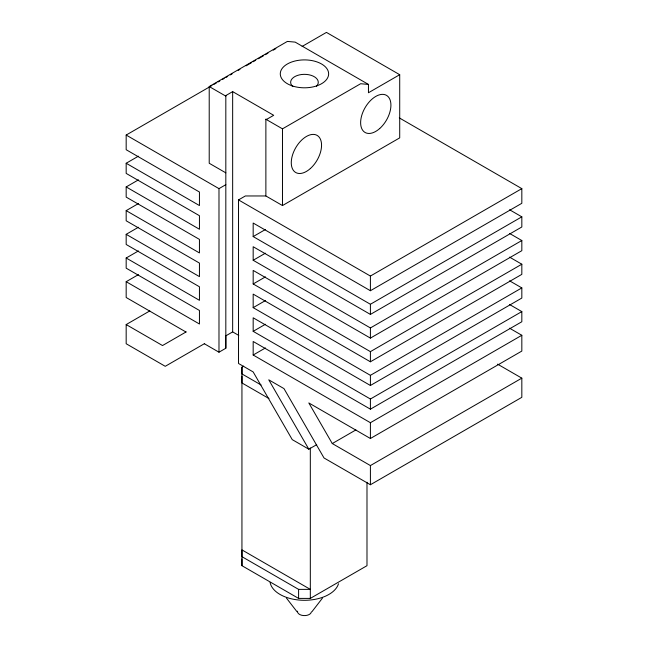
<?xml version="1.0" encoding="UTF-8"?>
<svg xmlns="http://www.w3.org/2000/svg" width="648" height="648" viewBox="0 0 648 648"><rect width="100%" height="100%" fill="white"/><g stroke="black" fill="none" stroke-linecap="round" stroke-linejoin="round"><path stroke-width="0.97" d="M204.331 343.74L218.984 352.204L225.82 348.251L225.82 335.842L232.656 331.898L238.772 335.429M302.13 46.437L326.446 32.4L399.711 74.698L399.711 137.87L282.479 205.554L265.874 195.963L265.874 119.256L266.846 119.256L273.691 115.312L232.656 91.619L225.82 95.572L225.82 96.131L209.215 86.549L209.215 163.256L225.82 172.846M366.987 482.234L366.987 565.688L310.319 598.404L298.598 598.404L241.939 565.688L241.939 558.916M241.939 376.172L241.939 382.944L268.961 398.544M243.68 366.144L241.939 367.149L241.939 373.92L261.12 384.993M311.931 611.728L322.437 598.145M209.215 86.549L287.364 41.423L295.18 42.12L368.453 84.426L368.453 92.753L399.711 74.698M185.96 332.011L126.174 297.497L126.174 281.702L199.446 324L199.446 310.465L126.174 268.167L126.174 258.009L199.446 300.316L199.446 286.772L126.174 244.474L126.174 234.325L199.446 276.623L199.446 263.088L126.174 220.782L126.174 210.632L199.446 252.931L199.446 239.396L126.174 197.097L126.174 186.94L199.446 229.246L199.446 215.711L126.174 173.405L126.174 163.256L199.446 205.554L199.446 192.019L126.174 149.72L126.174 135.051L211.953 85.528M213.702 84.515L216.327 83.001M218.076 81.988L219.826 80.984M222.45 79.469L224.208 78.457M225.958 77.444L227.707 76.432M230.332 74.917L232.081 73.904M238.205 70.373L239.963 69.36M246.086 65.821L251.335 62.791M253.085 61.779L255.717 60.264M258.341 58.749L263.59 55.712M265.34 54.707L267.964 53.185M273.221 50.155L275.846 48.641M126.174 163.256L138.429 156.176M126.174 186.94L138.429 179.869M126.174 210.632L138.429 203.561M265.874 119.256L282.479 128.847L360.636 83.73L368.453 84.426M126.174 234.325L138.429 227.246M126.174 135.051L218.984 188.633L225.82 184.688M126.174 258.009L138.429 250.938M316.71 444.65L308.829 449.202L292.248 439.628L253.174 371.944L238.521 363.479L238.521 199.916L245.357 195.963L265.874 195.963M126.174 281.702L138.429 274.622M399.273 117.879L521.826 188.633L521.826 203.302L370.405 290.725L253.174 223.042L253.174 236.577L265.429 229.505M204.638 343.562L165.248 366.306L126.174 343.74L126.174 324.567L149.81 310.919M509.579 209.766L521.826 216.837L521.826 226.986L370.405 314.41L253.174 246.726L253.174 260.269L265.429 253.19M509.579 233.45L521.826 240.521L521.826 250.679L370.405 338.102L253.174 270.419L253.174 283.954L265.429 276.882M186.146 331.906L162.518 345.546L126.174 324.567M509.579 257.143L521.826 264.214L521.826 274.363L370.405 361.786L253.174 294.111L253.174 307.646L265.429 300.567M509.579 280.835L521.826 287.906L521.826 298.056L370.405 385.479L253.174 317.795L253.174 331.331L265.429 324.259M238.521 199.916L370.405 276.056L521.826 188.633M509.579 304.519L521.826 311.591L521.826 321.748L370.405 409.171L253.174 341.488L253.174 355.023L265.429 347.952M253.174 236.577L370.405 304.26L521.826 216.837M253.174 260.269L370.405 327.945L521.826 240.521M253.174 283.954L370.405 351.637L521.826 264.214M253.174 307.646L370.405 375.33L521.826 287.906M253.174 331.331L370.405 399.014L521.826 311.591M509.579 328.212L521.826 335.283L521.826 351.078L370.405 438.502L308.829 402.951L332.278 443.556L355.906 429.916M253.174 355.023L370.405 422.707L521.826 335.283M332.278 443.556L370.405 465.572L521.826 378.149L521.826 397.321L370.405 484.745L324.024 457.974L283.97 388.598L268.774 379.825L308.829 449.202M298.598 589.38L310.319 589.38L241.939 549.893L241.939 556.664L298.598 589.38L298.598 598.404M497.567 364.144L521.826 378.149M286.489 598.145L296.995 611.728M370.405 276.056L370.405 290.725M370.405 304.26L370.405 314.41M370.405 327.945L370.405 338.102M370.405 351.637L370.405 361.786M370.405 375.33L370.405 385.479M370.405 399.014L370.405 409.171M370.405 422.707L370.405 438.502M370.405 465.572L370.405 484.745M310.319 447.979L310.319 598.404M282.479 128.847L282.479 205.554M241.939 367.149L241.939 565.688M232.656 91.619L232.656 331.898M225.82 95.572L225.82 348.251M218.984 188.633L218.984 352.204M292.823 86.613A13.819 7.979 0 0 1 295.237 76.375A13.819 7.979 0 0 1 313.114 76.1A13.819 7.979 0 0 1 316.491 86.241M338.499 583.743A34.538 19.942 0 0 1 303.28 600.283A34.538 19.942 0 0 1 270.103 582.39M311.324 612.06A6.909 3.985 0 0 1 305.232 615.576A6.909 3.985 0 0 1 297.942 612.935M297.675 612.36A6.909 3.985 0 0 1 297.594 611.169M310.335 168.569A21.416 12.361 -60 0 0 317.123 135.4A21.416 12.361 -60 0 0 291.786 157.869A21.416 12.361 -60 0 0 310.335 168.569M379.696 128.531A21.416 12.361 -60 0 0 386.483 95.353A21.416 12.361 -60 0 0 361.147 117.823A21.416 12.361 -60 0 0 379.696 128.531M291.519 85.641A24.179 13.956 0 0 0 328.617 74.431A24.179 13.956 0 0 0 293.252 61.487A24.179 13.956 0 0 0 291.519 85.641"/></g></svg>
